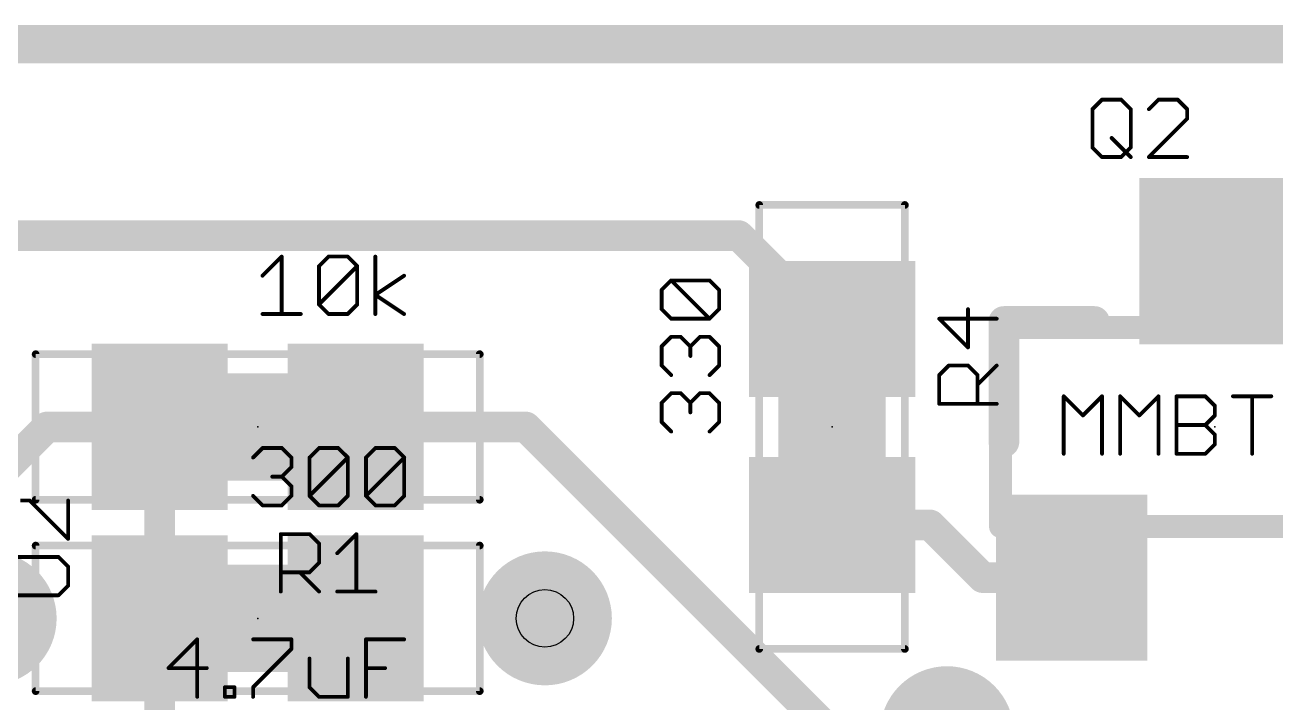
# Model space of a CAD drawing. Extents: x -36 to 72, y -11 to 13.
# Drawn here: x 7.35 to 15.64, y 8.33 to 12.83 of the extents above; entities that cross this region are included whole.
import ezdxf

# ---------------------------------------------------------------- set-up
doc = ezdxf.new("R2010")
doc.units = 0
for name, color, linetype in [('1', 12, 'CONTINUOUS'), ('16', 132, 'CONTINUOUS'), ('18', 110, 'CONTINUOUS'), ('20', 53, 'CONTINUOUS'), ('21', 53, 'CONTINUOUS'), ('23', 53, 'CONTINUOUS'), ('25', 253, 'CONTINUOUS'), ('27', 253, 'CONTINUOUS'), ('29', 253, 'CONTINUOUS'), ('31', 253, 'CONTINUOUS'), ('35', 253, 'CONTINUOUS'), ('39', 12, 'CONTINUOUS'), ('44', 253, 'CONTINUOUS'), ('51', 53, 'CONTINUOUS')]:
    doc.layers.add(name, color=color, linetype=linetype)

# ---------------------------------------------------------------- blocks, each defined once
blk = doc.blocks.new('RECT')
blk.add_solid([(-0.5, -0.5), (0.5, -0.5), (-0.5, 0.5), (0.5, 0.5)])
blk = doc.blocks.new('ROUNDV')
at = {"const_width": 0.5}
blk.add_lwpolyline([(0, -0.25, 1), (0, 0.25, 1), (0, -0.25)], format="xyb", dxfattribs=at)

msp = doc.modelspace()

# ---------------------------------------------------------------- linework, layer by layer
at = {"layer": '1'}
for points, const_width in [([(0, 12.7), (21.59, 12.7)], 0.254), ([(1.27, 11.43), (12.08, 11.43)], 0.2032), ([(12.08, 11.43), (12.7, 10.81)], 0.2032), ([(15.24, 11.26), (17.33, 11.26)], 0.2032), ([(7.493, 10.16), (7.1429, 9.8099)], 0.2032), ([(8.24, 10.16), (7.493, 10.16)], 0.2032), ([(8.24, 8.89), (8.24, 10.16)], 0.2032), ([(10.668, 10.16), (9.54, 10.16)], 0.2032), ([(12.7, 8.128), (10.668, 10.16)], 0.2032), ([(12.7, 9.51), (13.35, 9.51)], 0.2032), ([(13.35, 9.51), (13.7, 9.16)], 0.2032), ([(13.7, 9.16), (14.29, 9.16)], 0.2032), ([(8.24, 7.62), (8.24, 8.89)], 0.2032)]:
    msp.add_lwpolyline(points, dxfattribs=dict(at, const_width=const_width))
at = {"layer": '1', "const_width": 0.1016}
for points in [[(12.1159, 11.4659, 1), (12.0441, 11.3941)], [(12.08, 11.3792, 1), (12.08, 11.4808)], [(15.24, 11.3108, 1), (15.24, 11.2092)], [(12.6641, 10.7741, 1), (12.7359, 10.8459)], [(7.493, 10.2108, 1), (7.493, 10.1092)], [(7.5289, 10.1241, 1), (7.4571, 10.1959)], [(8.2908, 10.16, 1), (8.1892, 10.16)], [(8.24, 10.1092, 1), (8.24, 10.2108)], [(9.54, 10.2108, 1), (9.54, 10.1092)], [(10.7039, 10.1959, 1), (10.6321, 10.1241)], [(10.668, 10.1092, 1), (10.668, 10.2108)], [(12.7, 9.5608, 1), (12.7, 9.4592)], [(13.3859, 9.5459, 1), (13.3141, 9.4741)], [(13.35, 9.4592, 1), (13.35, 9.5608)], [(13.7, 9.2108, 1), (13.7, 9.1092)], [(13.6641, 9.1241, 1), (13.7359, 9.1959)], [(14.29, 9.1092, 1), (14.29, 9.2108)], [(8.2908, 8.89, 1), (8.1892, 8.89)], [(8.1892, 8.89, 1), (8.2908, 8.89)]]:
    msp.add_lwpolyline(points, format="xyb", dxfattribs=at)
at = {"layer": '16', "const_width": 0.254}
msp.add_lwpolyline([(0, 12.7), (21.59, 12.7)], dxfattribs=at)
at = {"layer": '20', "const_width": 0.2032}
msp.add_lwpolyline([(21.59, 12.7), (0, 12.7)], dxfattribs=at)
at = {"layer": '21', "const_width": 0.2032}
for points in [[(14.44, 10.86), (13.84, 10.86)], [(13.84, 10.86), (13.84, 10.06)]]:
    msp.add_lwpolyline(points, dxfattribs=at)
at = {"layer": '21', "const_width": 0.1016}
for points in [[(13.84, 10.9108, 1), (13.84, 10.8092)], [(13.8908, 10.86, 1), (13.7892, 10.86)], [(14.44, 10.8092, 1), (14.44, 10.9108)], [(13.7892, 10.06, 1), (13.8908, 10.06)]]:
    msp.add_lwpolyline(points, format="xyb", dxfattribs=at)
at = {"layer": '23'}
for p in [(8.89, 10.16), (12.7, 10.16), (15.24, 10.16), (8.89, 8.89)]:
    msp.add_point(p, dxfattribs=at)
at = {"layer": '25', "const_width": 0.0254}
for points in [[(14.4272, 12.2685), (14.4908, 12.332)], [(14.4272, 12.0143), (14.4272, 12.2685)], [(14.4908, 12.332), (14.6179, 12.332)], [(14.6179, 12.332), (14.6814, 12.2685)], [(14.6814, 12.2685), (14.6814, 12.0143)], [(14.865, 12.332), (14.8014, 12.2685)], [(14.9921, 12.332), (14.865, 12.332)], [(15.0556, 12.2685), (14.9921, 12.332)], [(15.0556, 12.2049), (15.0556, 12.2685)], [(14.8014, 11.9507), (15.0556, 12.2049)], [(14.5543, 12.0778), (14.6814, 11.9507)], [(14.4908, 11.9507), (14.4272, 12.0143)], [(14.6179, 11.9507), (14.4908, 11.9507)], [(14.6814, 12.0143), (14.6179, 11.9507)], [(15.0556, 11.9507), (14.8014, 11.9507)], [(13.6015, 10.6875), (13.6015, 10.9417)], [(13.7922, 10.8782), (13.4109, 10.8782)], [(13.4109, 10.8782), (13.6015, 10.6875)], [(13.4109, 10.5039), (13.4744, 10.5675)], [(13.4744, 10.5675), (13.6015, 10.5675)], [(13.6015, 10.5675), (13.6651, 10.5039)], [(13.6651, 10.4404), (13.7922, 10.5675)], [(13.4109, 10.3133), (13.4109, 10.5039)], [(13.6651, 10.5039), (13.6651, 10.3133)], [(13.7922, 10.3133), (13.4109, 10.3133)], [(7.3785, 9.6717), (7.3149, 9.6717)], [(7.6327, 9.4175), (7.3785, 9.6717)], [(7.6327, 9.6717), (7.6327, 9.4175)], [(9.0433, 9.0678), (9.0433, 9.4491)], [(9.0433, 9.4491), (9.2339, 9.4491)], [(9.2339, 9.4491), (9.2975, 9.3856)], [(9.4175, 9.322), (9.5446, 9.4491)], [(9.5446, 9.4491), (9.5446, 9.0678)], [(9.2975, 9.3856), (9.2975, 9.2585)], [(7.5691, 9.2975), (7.2514, 9.2975)], [(7.6327, 9.2339), (7.5691, 9.2975)], [(7.6327, 9.1068), (7.6327, 9.2339)], [(9.2975, 9.2585), (9.2339, 9.1949)], [(9.2339, 9.1949), (9.0433, 9.1949)], [(9.1704, 9.1949), (9.2975, 9.0678)], [(7.2514, 9.0433), (7.5691, 9.0433)], [(7.5691, 9.0433), (7.6327, 9.1068)], [(9.4175, 9.0678), (9.6717, 9.0678)]]:
    msp.add_lwpolyline(points, dxfattribs=at)
at = {"layer": '25', "const_width": 0.0127}
for points in [[(14.4336, 12.2685, 1), (14.4209, 12.2685)], [(14.4908, 12.3384, 1), (14.4908, 12.3257)], [(14.4952, 12.3275, 1), (14.4863, 12.3365)], [(14.6224, 12.3365, 1), (14.6134, 12.3275)], [(14.6179, 12.3257, 1), (14.6179, 12.3384)], [(14.6878, 12.2685, 1), (14.6751, 12.2685)], [(14.865, 12.3384, 1), (14.865, 12.3257)], [(14.8694, 12.3275, 1), (14.8605, 12.3365)], [(14.9966, 12.3365, 1), (14.9876, 12.3275)], [(14.9921, 12.3257, 1), (14.9921, 12.3384)], [(15.062, 12.2685, 1), (15.0493, 12.2685)], [(14.4227, 12.273, 1), (14.4317, 12.264)], [(14.6769, 12.264, 1), (14.6859, 12.273)], [(14.7969, 12.273, 1), (14.8059, 12.264)], [(15.0493, 12.2049, 1), (15.062, 12.2049)], [(15.0511, 12.264, 1), (15.0601, 12.273)], [(15.0601, 12.2004, 1), (15.0511, 12.2094)], [(14.5588, 12.0823, 1), (14.5498, 12.0733)], [(14.4317, 12.0187, 1), (14.4227, 12.0098)], [(14.4209, 12.0143, 1), (14.4336, 12.0143)], [(14.4908, 11.9571, 1), (14.4908, 11.9444)], [(14.4863, 11.9462, 1), (14.4952, 11.9552)], [(14.6134, 11.9552, 1), (14.6224, 11.9462)], [(14.6179, 11.9444, 1), (14.6179, 11.9571)], [(14.6751, 12.0143, 1), (14.6878, 12.0143)], [(14.6859, 12.0098, 1), (14.6769, 12.0187)], [(14.6769, 11.9462, 1), (14.6859, 11.9552)], [(14.8014, 11.9571, 1), (14.8014, 11.9444)], [(14.7969, 11.9552, 1), (14.8059, 11.9462)], [(15.0556, 11.9444, 1), (15.0556, 11.9571)], [(13.6079, 10.9417, 1), (13.5952, 10.9417)], [(13.4109, 10.8845, 1), (13.4109, 10.8718)], [(13.4154, 10.8826, 1), (13.4064, 10.8737)], [(13.7922, 10.8718, 1), (13.7922, 10.8845)], [(13.5952, 10.6875, 1), (13.6079, 10.6875)], [(13.597, 10.683, 1), (13.606, 10.692)], [(13.4744, 10.5739, 1), (13.4744, 10.5612)], [(13.4789, 10.563, 1), (13.4699, 10.572)], [(13.606, 10.572, 1), (13.597, 10.563)], [(13.6015, 10.5612, 1), (13.6015, 10.5739)], [(13.7967, 10.563, 1), (13.7877, 10.572)], [(13.4172, 10.5039, 1), (13.4045, 10.5039)], [(13.4064, 10.5084, 1), (13.4154, 10.4995)], [(13.6714, 10.5039, 1), (13.6587, 10.5039)], [(13.6606, 10.4995, 1), (13.6696, 10.5084)], [(13.6606, 10.4449, 1), (13.6696, 10.4359)], [(13.4109, 10.3196, 1), (13.4109, 10.3069)], [(13.4045, 10.3133, 1), (13.4172, 10.3133)], [(13.6587, 10.3133, 1), (13.6714, 10.3133)], [(13.7922, 10.3069, 1), (13.7922, 10.3196)], [(7.383, 9.6762, 1), (7.374, 9.6672)], [(7.3785, 9.6654, 1), (7.3785, 9.6781)], [(7.6391, 9.6717, 1), (7.6264, 9.6717)], [(9.0496, 9.4491, 1), (9.0369, 9.4491)], [(9.0433, 9.4555, 1), (9.0433, 9.4428)], [(9.2384, 9.4536, 1), (9.2295, 9.4446)], [(9.2339, 9.4428, 1), (9.2339, 9.4555)], [(9.5509, 9.4491, 1), (9.5382, 9.4491)], [(9.5491, 9.4446, 1), (9.5401, 9.4536)], [(7.6264, 9.4175, 1), (7.6391, 9.4175)], [(7.6282, 9.413, 1), (7.6372, 9.422)], [(9.3039, 9.3856, 1), (9.2912, 9.3856)], [(9.293, 9.3811, 1), (9.302, 9.3901)], [(7.5736, 9.302, 1), (7.5647, 9.293)], [(7.5691, 9.2912, 1), (7.5691, 9.3039)], [(9.413, 9.3265, 1), (9.422, 9.3175)], [(7.6391, 9.2339, 1), (7.6264, 9.2339)], [(7.6282, 9.2295, 1), (7.6372, 9.2384)], [(9.2912, 9.2585, 1), (9.3039, 9.2585)], [(9.302, 9.254, 1), (9.293, 9.263)], [(9.0433, 9.2013, 1), (9.0433, 9.1886)], [(9.1749, 9.1994, 1), (9.1659, 9.1904)], [(9.2295, 9.1994, 1), (9.2384, 9.1904)], [(9.2339, 9.1886, 1), (9.2339, 9.2013)], [(7.5647, 9.0478, 1), (7.5736, 9.0388)], [(7.5691, 9.0369, 1), (7.5691, 9.0496)], [(7.6264, 9.1068, 1), (7.6391, 9.1068)], [(7.6372, 9.1023, 1), (7.6282, 9.1113)], [(9.0369, 9.0678, 1), (9.0496, 9.0678)], [(9.293, 9.0633, 1), (9.302, 9.0723)], [(9.4175, 9.0741, 1), (9.4175, 9.0615)], [(9.5382, 9.0678, 1), (9.5509, 9.0678)], [(9.6717, 9.0615, 1), (9.6717, 9.0741)]]:
    msp.add_lwpolyline(points, format="xyb", dxfattribs=at)
at = {"layer": '27', "const_width": 0.0254}
for points in [[(8.9219, 11.1635), (9.0491, 11.2906)], [(9.0491, 11.2906), (9.0491, 10.9093)], [(9.2962, 11.2271), (9.3597, 11.2906)], [(9.3597, 11.2906), (9.4868, 11.2906)], [(9.4868, 11.2906), (9.5504, 11.2271)], [(9.6704, 10.9093), (9.6704, 11.2906)], [(9.2962, 10.9729), (9.2962, 11.2271)], [(9.2962, 10.9729), (9.5504, 11.2271)], [(9.5504, 11.2271), (9.5504, 10.9729)], [(9.6704, 11.0364), (9.861, 11.1635)], [(11.5694, 11.0687), (11.6329, 11.1322)], [(11.6329, 11.1322), (11.8871, 11.1322)], [(11.8871, 10.878), (11.6329, 11.1322)], [(11.8871, 11.1322), (11.9507, 11.0687)], [(9.861, 10.9093), (9.6704, 11.0364)], [(11.5694, 10.9415), (11.5694, 11.0687)], [(11.9507, 11.0687), (11.9507, 10.9415)], [(9.3597, 10.9093), (9.2962, 10.9729)], [(9.5504, 10.9729), (9.4868, 10.9093)], [(11.6329, 10.878), (11.5694, 10.9415)], [(11.9507, 10.9415), (11.8871, 10.878)], [(8.9219, 10.9093), (9.1762, 10.9093)], [(9.4868, 10.9093), (9.3597, 10.9093)], [(11.8871, 10.878), (11.6329, 10.878)], [(11.5694, 10.6944), (11.6329, 10.758)], [(11.5694, 10.5673), (11.5694, 10.6944)], [(11.6329, 10.758), (11.6965, 10.758)], [(11.6965, 10.758), (11.76, 10.6944)], [(11.76, 10.6944), (11.8236, 10.758)], [(11.76, 10.6944), (11.76, 10.6309)], [(11.8236, 10.758), (11.8871, 10.758)], [(11.8871, 10.758), (11.9507, 10.6944)], [(11.9507, 10.6944), (11.9507, 10.5673)], [(11.6329, 10.5038), (11.5694, 10.5673)], [(11.9507, 10.5673), (11.8871, 10.5038)], [(11.5694, 10.3202), (11.6329, 10.3838)], [(11.6329, 10.3838), (11.6965, 10.3838)], [(11.6965, 10.3838), (11.76, 10.3202)], [(11.76, 10.3202), (11.8236, 10.3838)], [(11.8236, 10.3838), (11.8871, 10.3838)], [(11.8871, 10.3838), (11.9507, 10.3202)], [(14.2367, 9.9822), (14.2367, 10.3635)], [(14.2367, 10.3635), (14.3638, 10.2364)], [(14.3638, 10.2364), (14.4909, 10.3635)], [(14.4909, 10.3635), (14.4909, 9.9822)], [(14.6109, 9.9822), (14.6109, 10.3635)], [(14.6109, 10.3635), (14.738, 10.2364)], [(14.738, 10.2364), (14.8651, 10.3635)], [(14.8651, 10.3635), (14.8651, 9.9822)], [(14.9851, 9.9822), (14.9851, 10.3635)], [(14.9851, 10.3635), (15.1758, 10.3635)], [(15.1758, 10.3635), (15.2393, 10.3)], [(15.3593, 10.3635), (15.6135, 10.3635)], [(15.4864, 9.9822), (15.4864, 10.3635)], [(11.5694, 10.1931), (11.5694, 10.3202)], [(11.76, 10.3202), (11.76, 10.2567)], [(11.9507, 10.3202), (11.9507, 10.1931)], [(15.2393, 10.3), (15.2393, 10.2364)], [(15.2393, 10.2364), (15.1758, 10.1729)], [(11.6329, 10.1296), (11.5694, 10.1931)], [(11.9507, 10.1931), (11.8871, 10.1296)], [(14.9851, 10.1729), (15.1758, 10.1729)], [(15.1758, 10.1729), (15.2393, 10.1093)], [(15.2393, 10.0458), (15.1758, 9.9822)], [(15.2393, 10.1093), (15.2393, 10.0458)], [(8.8596, 9.9571), (8.9231, 10.0206)], [(8.9231, 10.0206), (9.0502, 10.0206)], [(9.0502, 10.0206), (9.1138, 9.9571)], [(9.1138, 9.9571), (9.1138, 9.8935)], [(9.2338, 9.9571), (9.2973, 10.0206)], [(9.2338, 9.7029), (9.2338, 9.9571)], [(9.2338, 9.7029), (9.488, 9.9571)], [(9.2973, 10.0206), (9.4244, 10.0206)], [(9.4244, 10.0206), (9.488, 9.9571)], [(9.488, 9.9571), (9.488, 9.7029)], [(9.608, 9.9571), (9.6715, 10.0206)], [(9.608, 9.7029), (9.608, 9.9571)], [(9.608, 9.7029), (9.8622, 9.9571)], [(9.6715, 10.0206), (9.7987, 10.0206)], [(9.7987, 10.0206), (9.8622, 9.9571)], [(9.8622, 9.9571), (9.8622, 9.7029)], [(15.1758, 9.9822), (14.9851, 9.9822)], [(9.1138, 9.8935), (9.0502, 9.83)], [(9.0502, 9.83), (8.9867, 9.83)], [(9.0502, 9.83), (9.1138, 9.7664)], [(8.9231, 9.6393), (8.8596, 9.7029)], [(9.1138, 9.7029), (9.0502, 9.6393)], [(9.1138, 9.7664), (9.1138, 9.7029)], [(9.2973, 9.6393), (9.2338, 9.7029)], [(9.488, 9.7029), (9.4244, 9.6393)], [(9.6715, 9.6393), (9.608, 9.7029)], [(9.8622, 9.7029), (9.7987, 9.6393)], [(9.0502, 9.6393), (8.9231, 9.6393)], [(9.4244, 9.6393), (9.2973, 9.6393)], [(9.7987, 9.6393), (9.6715, 9.6393)], [(8.4889, 8.7506), (8.2983, 8.56)], [(8.4889, 8.3693), (8.4889, 8.7506)], [(8.8596, 8.7506), (9.1138, 8.7506)], [(9.1138, 8.7506), (9.1138, 8.6871)], [(9.608, 8.3693), (9.608, 8.7506)], [(9.608, 8.7506), (9.8622, 8.7506)], [(9.1138, 8.6871), (8.8596, 8.4329)], [(9.2338, 8.6235), (9.2338, 8.4329)], [(9.488, 8.3693), (9.488, 8.6235)], [(8.2983, 8.56), (8.5525, 8.56)], [(9.608, 8.56), (9.7351, 8.56)], [(8.6725, 8.3693), (8.6725, 8.4329)], [(8.6725, 8.4329), (8.736, 8.4329)], [(8.736, 8.3693), (8.6725, 8.3693)], [(8.736, 8.4329), (8.736, 8.3693)], [(8.8596, 8.4329), (8.8596, 8.3693)], [(9.2338, 8.4329), (9.2973, 8.3693)], [(9.2973, 8.3693), (9.488, 8.3693)]]:
    msp.add_lwpolyline(points, dxfattribs=at)
at = {"layer": '27', "const_width": 0.0127}
for points in [[(9.0554, 11.2906, 1), (9.0427, 11.2906)], [(9.0535, 11.2861, 1), (9.0446, 11.2951)], [(9.3597, 11.297, 1), (9.3597, 11.2843)], [(9.3642, 11.2861, 1), (9.3552, 11.2951)], [(9.4913, 11.2951, 1), (9.4823, 11.2861)], [(9.4868, 11.2843, 1), (9.4868, 11.297)], [(9.6767, 11.2906, 1), (9.664, 11.2906)], [(9.3025, 11.2271, 1), (9.2898, 11.2271)], [(9.2917, 11.2316, 1), (9.3006, 11.2226)], [(9.5567, 11.2271, 1), (9.544, 11.2271)], [(9.5549, 11.2226, 1), (9.5459, 11.2316)], [(9.5459, 11.2226, 1), (9.5549, 11.2316)], [(8.9175, 11.168, 1), (8.9264, 11.159)], [(9.8645, 11.1582, 1), (9.8575, 11.1688)], [(11.6329, 11.1386, 1), (11.6329, 11.1259)], [(11.6374, 11.1367, 1), (11.6284, 11.1277)], [(11.6374, 11.1277, 1), (11.6284, 11.1367)], [(11.8916, 11.1367, 1), (11.8827, 11.1277)], [(11.8871, 11.1259, 1), (11.8871, 11.1386)], [(9.6739, 11.0417, 1), (9.6668, 11.0311)], [(9.6668, 11.0417, 1), (9.6739, 11.0311)], [(11.5757, 11.0687, 1), (11.563, 11.0687)], [(11.5649, 11.0731, 1), (11.5739, 11.0642)], [(11.9571, 11.0687, 1), (11.9444, 11.0687)], [(11.9462, 11.0642, 1), (11.9552, 11.0731)], [(9.3006, 10.9773, 1), (9.2917, 10.9684)], [(9.2917, 10.9773, 1), (9.3006, 10.9684)], [(9.2898, 10.9729, 1), (9.3025, 10.9729)], [(9.544, 10.9729, 1), (9.5567, 10.9729)], [(9.5549, 10.9684, 1), (9.5459, 10.9773)], [(11.5739, 10.946, 1), (11.5649, 10.9371)], [(11.9552, 10.9371, 1), (11.9462, 10.946)], [(8.9219, 10.9156, 1), (8.9219, 10.903)], [(9.0427, 10.9093, 1), (9.0554, 10.9093)], [(9.1762, 10.903, 1), (9.1762, 10.9156)], [(9.3597, 10.9156, 1), (9.3597, 10.903)], [(9.3552, 10.9048, 1), (9.3642, 10.9138)], [(9.4823, 10.9138, 1), (9.4913, 10.9048)], [(9.4868, 10.903, 1), (9.4868, 10.9156)], [(9.664, 10.9093, 1), (9.6767, 10.9093)], [(9.8575, 10.904, 1), (9.8645, 10.9146)], [(11.563, 10.9415, 1), (11.5757, 10.9415)], [(11.6329, 10.8843, 1), (11.6329, 10.8716)], [(11.6284, 10.8735, 1), (11.6374, 10.8825)], [(11.8827, 10.8825, 1), (11.8916, 10.8735)], [(11.8827, 10.8735, 1), (11.8916, 10.8825)], [(11.8871, 10.8716, 1), (11.8871, 10.8843)], [(11.9444, 10.9415, 1), (11.9571, 10.9415)], [(11.5757, 10.6944, 1), (11.563, 10.6944)], [(11.5649, 10.6989, 1), (11.5739, 10.69)], [(11.6329, 10.7644, 1), (11.6329, 10.7517)], [(11.6374, 10.7535, 1), (11.6284, 10.7625)], [(11.701, 10.7625, 1), (11.692, 10.7535)], [(11.6965, 10.7517, 1), (11.6965, 10.7644)], [(11.7664, 10.6944, 1), (11.7537, 10.6944)], [(11.7555, 10.6989, 1), (11.7645, 10.69)], [(11.7555, 10.69, 1), (11.7645, 10.6989)], [(11.8236, 10.7644, 1), (11.8236, 10.7517)], [(11.8281, 10.7535, 1), (11.8191, 10.7625)], [(11.8916, 10.7625, 1), (11.8827, 10.7535)], [(11.8871, 10.7517, 1), (11.8871, 10.7644)], [(11.9571, 10.6944, 1), (11.9444, 10.6944)], [(11.9462, 10.69, 1), (11.9552, 10.6989)], [(11.7537, 10.6309, 1), (11.7664, 10.6309)], [(11.5739, 10.5718, 1), (11.5649, 10.5628)], [(11.563, 10.5673, 1), (11.5757, 10.5673)], [(11.9444, 10.5673, 1), (11.9571, 10.5673)], [(11.9552, 10.5628, 1), (11.9462, 10.5718)], [(11.6284, 10.4993, 1), (11.6374, 10.5083)], [(11.8827, 10.5083, 1), (11.8916, 10.4993)], [(11.6329, 10.3901, 1), (11.6329, 10.3774)], [(11.6374, 10.3793, 1), (11.6284, 10.3883)], [(11.701, 10.3883, 1), (11.692, 10.3793)], [(11.6965, 10.3774, 1), (11.6965, 10.3901)], [(11.8236, 10.3901, 1), (11.8236, 10.3774)], [(11.8281, 10.3793, 1), (11.8191, 10.3883)], [(11.8916, 10.3883, 1), (11.8827, 10.3793)], [(11.8871, 10.3774, 1), (11.8871, 10.3901)], [(14.2412, 10.368, 1), (14.2322, 10.359)], [(14.2431, 10.3635, 1), (14.2304, 10.3635)], [(14.4973, 10.3635, 1), (14.4846, 10.3635)], [(14.4954, 10.359, 1), (14.4864, 10.368)], [(14.6173, 10.3635, 1), (14.6046, 10.3635)], [(14.6154, 10.368, 1), (14.6064, 10.359)], [(14.8715, 10.3635, 1), (14.8588, 10.3635)], [(14.8696, 10.359, 1), (14.8606, 10.368)], [(14.9851, 10.3699, 1), (14.9851, 10.3572)], [(14.9915, 10.3635, 1), (14.9788, 10.3635)], [(15.1803, 10.368, 1), (15.1713, 10.359)], [(15.1758, 10.3572, 1), (15.1758, 10.3699)], [(15.3593, 10.3699, 1), (15.3593, 10.3572)], [(15.4928, 10.3635, 1), (15.4801, 10.3635)], [(15.6135, 10.3572, 1), (15.6135, 10.3699)], [(11.5757, 10.3202, 1), (11.563, 10.3202)], [(11.5649, 10.3247, 1), (11.5739, 10.3158)], [(11.7664, 10.3202, 1), (11.7537, 10.3202)], [(11.7555, 10.3247, 1), (11.7645, 10.3158)], [(11.7555, 10.3158, 1), (11.7645, 10.3247)], [(11.9571, 10.3202, 1), (11.9444, 10.3202)], [(11.9462, 10.3158, 1), (11.9552, 10.3247)], [(15.2457, 10.3, 1), (15.233, 10.3)], [(15.2348, 10.2955, 1), (15.2438, 10.3045)], [(11.7537, 10.2567, 1), (11.7664, 10.2567)], [(14.3593, 10.2409, 1), (14.3683, 10.2319)], [(14.3593, 10.2319, 1), (14.3683, 10.2409)], [(14.7335, 10.2409, 1), (14.7425, 10.2319)], [(14.7335, 10.2319, 1), (14.7425, 10.2409)], [(15.233, 10.2364, 1), (15.2457, 10.2364)], [(15.2438, 10.2319, 1), (15.2348, 10.2409)], [(11.5739, 10.1976, 1), (11.5649, 10.1886)], [(11.563, 10.1931, 1), (11.5757, 10.1931)], [(11.6284, 10.1251, 1), (11.6374, 10.1341)], [(11.8827, 10.1341, 1), (11.8916, 10.1251)], [(11.9444, 10.1931, 1), (11.9571, 10.1931)], [(11.9552, 10.1886, 1), (11.9462, 10.1976)], [(14.9851, 10.1792, 1), (14.9851, 10.1665)], [(15.1803, 10.1774, 1), (15.1713, 10.1684)], [(15.1713, 10.1774, 1), (15.1803, 10.1684)], [(15.1758, 10.1665, 1), (15.1758, 10.1792)], [(15.2457, 10.1093, 1), (15.233, 10.1093)], [(15.233, 10.0458, 1), (15.2457, 10.0458)], [(15.2348, 10.1048, 1), (15.2438, 10.1138)], [(15.2438, 10.0413, 1), (15.2348, 10.0502)], [(8.8551, 9.9616, 1), (8.8641, 9.9526)], [(8.9231, 10.027, 1), (8.9231, 10.0143)], [(8.9276, 10.0161, 1), (8.9186, 10.0251)], [(9.0547, 10.0251, 1), (9.0458, 10.0161)], [(9.0502, 10.0143, 1), (9.0502, 10.027)], [(9.1201, 9.9571, 1), (9.1074, 9.9571)], [(9.1093, 9.9526, 1), (9.1183, 9.9616)], [(9.2401, 9.9571, 1), (9.2274, 9.9571)], [(9.2293, 9.9616, 1), (9.2383, 9.9526)], [(9.2973, 10.027, 1), (9.2973, 10.0143)], [(9.3018, 10.0161, 1), (9.2928, 10.0251)], [(9.4289, 10.0251, 1), (9.42, 10.0161)], [(9.4244, 10.0143, 1), (9.4244, 10.027)], [(9.4944, 9.9571, 1), (9.4817, 9.9571)], [(9.4925, 9.9526, 1), (9.4835, 9.9616)], [(9.4835, 9.9526, 1), (9.4925, 9.9616)], [(9.6143, 9.9571, 1), (9.6016, 9.9571)], [(9.6035, 9.9616, 1), (9.6125, 9.9526)], [(9.6715, 10.027, 1), (9.6715, 10.0143)], [(9.676, 10.0161, 1), (9.6671, 10.0251)], [(9.8031, 10.0251, 1), (9.7942, 10.0161)], [(9.7987, 10.0143, 1), (9.7987, 10.027)], [(9.8686, 9.9571, 1), (9.8559, 9.9571)], [(9.8667, 9.9526, 1), (9.8577, 9.9616)], [(9.8577, 9.9526, 1), (9.8667, 9.9616)], [(14.2304, 9.9822, 1), (14.2431, 9.9822)], [(14.4846, 9.9822, 1), (14.4973, 9.9822)], [(14.6046, 9.9822, 1), (14.6173, 9.9822)], [(14.8588, 9.9822, 1), (14.8715, 9.9822)], [(14.9851, 9.9886, 1), (14.9851, 9.9759)], [(14.9788, 9.9822, 1), (14.9915, 9.9822)], [(15.1713, 9.9867, 1), (15.1803, 9.9777)], [(15.1758, 9.9759, 1), (15.1758, 9.9886)], [(15.4801, 9.9822, 1), (15.4928, 9.9822)], [(9.1074, 9.8935, 1), (9.1201, 9.8935)], [(9.1183, 9.889, 1), (9.1093, 9.898)], [(8.9867, 9.8363, 1), (8.9867, 9.8236)], [(9.0547, 9.8345, 1), (9.0458, 9.8255)], [(9.0458, 9.8345, 1), (9.0547, 9.8255)], [(9.0502, 9.8236, 1), (9.0502, 9.8363)], [(8.8641, 9.7073, 1), (8.8551, 9.6984)], [(9.1201, 9.7664, 1), (9.1074, 9.7664)], [(9.1074, 9.7029, 1), (9.1201, 9.7029)], [(9.1093, 9.7619, 1), (9.1183, 9.7709)], [(9.1183, 9.6984, 1), (9.1093, 9.7073)], [(9.2274, 9.7029, 1), (9.2401, 9.7029)], [(9.2383, 9.7073, 1), (9.2293, 9.6984)], [(9.2293, 9.7073, 1), (9.2383, 9.6984)], [(9.4817, 9.7029, 1), (9.4944, 9.7029)], [(9.4925, 9.6984, 1), (9.4835, 9.7073)], [(9.6016, 9.7029, 1), (9.6143, 9.7029)], [(9.6125, 9.7073, 1), (9.6035, 9.6984)], [(9.6035, 9.7073, 1), (9.6125, 9.6984)], [(9.8559, 9.7029, 1), (9.8686, 9.7029)], [(9.8667, 9.6984, 1), (9.8577, 9.7073)], [(8.9231, 9.6456, 1), (8.9231, 9.633)], [(8.9186, 9.6348, 1), (8.9276, 9.6438)], [(9.0458, 9.6438, 1), (9.0547, 9.6348)], [(9.0502, 9.633, 1), (9.0502, 9.6456)], [(9.2973, 9.6456, 1), (9.2973, 9.633)], [(9.2928, 9.6348, 1), (9.3018, 9.6438)], [(9.42, 9.6438, 1), (9.4289, 9.6348)], [(9.4244, 9.633, 1), (9.4244, 9.6456)], [(9.6715, 9.6456, 1), (9.6715, 9.633)], [(9.6671, 9.6348, 1), (9.676, 9.6438)], [(9.7942, 9.6438, 1), (9.8031, 9.6348)], [(9.7987, 9.633, 1), (9.7987, 9.6456)], [(8.4953, 8.7506, 1), (8.4826, 8.7506)], [(8.4934, 8.7461, 1), (8.4844, 8.7551)], [(8.8596, 8.757, 1), (8.8596, 8.7443)], [(9.1201, 8.7506, 1), (9.1074, 8.7506)], [(9.1138, 8.7443, 1), (9.1138, 8.757)], [(9.6143, 8.7506, 1), (9.6016, 8.7506)], [(9.608, 8.757, 1), (9.608, 8.7443)], [(9.8622, 8.7443, 1), (9.8622, 8.757)], [(9.1074, 8.6871, 1), (9.1201, 8.6871)], [(9.1183, 8.6826, 1), (9.1093, 8.6916)], [(9.2401, 8.6235, 1), (9.2274, 8.6235)], [(9.4943, 8.6235, 1), (9.4816, 8.6235)], [(8.2983, 8.5663, 1), (8.2983, 8.5536)], [(8.2938, 8.5645, 1), (8.3028, 8.5555)], [(8.5525, 8.5536, 1), (8.5525, 8.5663)], [(9.608, 8.5663, 1), (9.608, 8.5536)], [(9.7351, 8.5536, 1), (9.7351, 8.5663)], [(8.6788, 8.4329, 1), (8.6661, 8.4329)], [(8.6725, 8.4392, 1), (8.6725, 8.4265)], [(8.6725, 8.3757, 1), (8.6725, 8.363)], [(8.7424, 8.4329, 1), (8.7297, 8.4329)], [(8.736, 8.4265, 1), (8.736, 8.4392)], [(8.736, 8.363, 1), (8.736, 8.3757)], [(8.8659, 8.4329, 1), (8.8532, 8.4329)], [(8.8551, 8.4373, 1), (8.8641, 8.4284)], [(9.2274, 8.4329, 1), (9.2401, 8.4329)], [(9.2383, 8.4373, 1), (9.2293, 8.4284)], [(9.2973, 8.3757, 1), (9.2973, 8.363)], [(9.488, 8.363, 1), (9.488, 8.3757)], [(8.4826, 8.3693, 1), (8.4953, 8.3693)], [(8.6661, 8.3693, 1), (8.6788, 8.3693)], [(8.7297, 8.3693, 1), (8.7424, 8.3693)], [(8.8532, 8.3693, 1), (8.8659, 8.3693)], [(9.2928, 8.3648, 1), (9.3018, 8.3738)], [(9.4816, 8.3693, 1), (9.4943, 8.3693)], [(9.6016, 8.3693, 1), (9.6143, 8.3693)]]:
    msp.add_lwpolyline(points, format="xyb", dxfattribs=at)
at = {"layer": '39', "const_width": 0.0508}
for points in [[(12.217, 8.687), (12.217, 11.633)], [(12.217, 11.633), (13.183, 11.633)], [(13.183, 11.633), (13.183, 8.687)], [(7.417, 9.677), (7.417, 10.643)], [(7.417, 10.643), (10.363, 10.643)], [(10.363, 10.643), (10.363, 9.677)], [(10.363, 9.677), (7.417, 9.677)], [(7.417, 8.407), (7.417, 9.373)], [(7.417, 9.373), (10.363, 9.373)], [(10.363, 9.373), (10.363, 8.407)], [(13.183, 8.687), (12.217, 8.687)], [(10.363, 8.407), (7.417, 8.407)]]:
    msp.add_lwpolyline(points, dxfattribs=at)
at = {"layer": '39', "const_width": 0.0254}
for points in [[(12.2297, 11.633, 1), (12.2043, 11.633)], [(12.217, 11.6457, 1), (12.217, 11.6203)], [(13.1957, 11.633, 1), (13.1703, 11.633)], [(13.183, 11.6203, 1), (13.183, 11.6457)], [(7.4297, 10.643, 1), (7.4043, 10.643)], [(7.417, 10.6557, 1), (7.417, 10.6303)], [(10.3757, 10.643, 1), (10.3503, 10.643)], [(10.363, 10.6303, 1), (10.363, 10.6557)], [(7.417, 9.6897, 1), (7.417, 9.6643)], [(7.4043, 9.677, 1), (7.4297, 9.677)], [(10.3503, 9.677, 1), (10.3757, 9.677)], [(10.363, 9.6643, 1), (10.363, 9.6897)], [(7.4297, 9.373, 1), (7.4043, 9.373)], [(7.417, 9.3857, 1), (7.417, 9.3603)], [(10.3757, 9.373, 1), (10.3503, 9.373)], [(10.363, 9.3603, 1), (10.363, 9.3857)], [(12.217, 8.6997, 1), (12.217, 8.6743)], [(12.2043, 8.687, 1), (12.2297, 8.687)], [(13.1703, 8.687, 1), (13.1957, 8.687)], [(13.183, 8.6743, 1), (13.183, 8.6997)], [(7.417, 8.4197, 1), (7.417, 8.3943)], [(7.4043, 8.407, 1), (7.4297, 8.407)], [(10.3503, 8.407, 1), (10.3757, 8.407)], [(10.363, 8.3943, 1), (10.363, 8.4197)]]:
    msp.add_lwpolyline(points, format="xyb", dxfattribs=at)
at = {"layer": '44'}
msp.add_circle((10.795, 8.89), 0.1905, dxfattribs=at)
at = {"layer": '51', "const_width": 0.1524}
for points in [[(13.8176, 9.4996), (13.8176, 10.8204)], [(13.8176, 10.8204), (16.6624, 10.8204)], [(8.645, 10.384), (9.135, 10.384)], [(12.476, 9.915), (12.476, 10.405)], [(12.924, 10.405), (12.924, 9.915)], [(9.135, 9.936), (8.645, 9.936)], [(16.6624, 9.4996), (13.8176, 9.4996)], [(8.645, 9.114), (9.135, 9.114)], [(9.135, 8.666), (8.645, 8.666)]]:
    msp.add_lwpolyline(points, dxfattribs=at)
at = {"layer": '51', "const_width": 0.0762}
for points in [[(13.8557, 10.8204, 1), (13.7795, 10.8204)], [(13.8176, 10.8585, 1), (13.8176, 10.7823)], [(8.645, 10.4221, 1), (8.645, 10.3459)], [(9.135, 10.3459, 1), (9.135, 10.4221)], [(12.5141, 10.405, 1), (12.4379, 10.405)], [(12.9621, 10.405, 1), (12.8859, 10.405)], [(8.645, 9.9741, 1), (8.645, 9.8979)], [(9.135, 9.8979, 1), (9.135, 9.9741)], [(12.4379, 9.915, 1), (12.5141, 9.915)], [(12.8859, 9.915, 1), (12.9621, 9.915)], [(13.8176, 9.5377, 1), (13.8176, 9.4615)], [(13.7795, 9.4996, 1), (13.8557, 9.4996)], [(8.645, 9.1521, 1), (8.645, 9.0759)], [(9.135, 9.0759, 1), (9.135, 9.1521)], [(8.645, 8.7041, 1), (8.645, 8.6279)], [(9.135, 8.6279, 1), (9.135, 8.7041)]]:
    msp.add_lwpolyline(points, format="xyb", dxfattribs=at)

# ---------------------------------------------------------------- block references
at = {"layer": '1', "xscale": 0.8, "yscale": 0.9}
for p in [(15.24, 11.26), (14.29, 9.16)]:
    msp.add_blockref('RECT', p, dxfattribs=at)
at = {"layer": '1', "xscale": 0.7, "yscale": 0.9}
for p, rotation in [((12.7, 10.81), 270), ((8.24, 10.16), 180), ((9.54, 10.16), 180), ((12.7, 9.51), 270), ((8.24, 8.89), 180), ((9.54, 8.89), 180)]:
    msp.add_blockref('RECT', p, dxfattribs=dict(at, rotation=rotation))
at = {"layer": '18', "xscale": 0.889, "yscale": 0.889}
for p in [(7.112, 8.89), (7.112, 8.89), (10.795, 8.89), (10.795, 8.89), (13.462, 8.128), (13.462, 8.128)]:
    msp.add_blockref('ROUNDV', p, dxfattribs=at)
at = {"layer": '21', "xscale": 0.4064, "yscale": 0.7112}
for p, rotation in [((8.89, 10.16), 180), ((12.7, 10.16), 270), ((8.89, 8.89), 180)]:
    msp.add_blockref('RECT', p, dxfattribs=dict(at, rotation=rotation))
at = {"layer": '29', "xscale": 1.0032, "yscale": 1.1032}
for p in [(15.24, 11.26), (14.29, 9.16)]:
    msp.add_blockref('RECT', p, dxfattribs=at)
at = {"layer": '29', "xscale": 0.9032, "yscale": 1.1032}
for p, rotation in [((12.7, 10.81), 270), ((8.24, 10.16), 180), ((9.54, 10.16), 180), ((12.7, 9.51), 270), ((8.24, 8.89), 180), ((9.54, 8.89), 180)]:
    msp.add_blockref('RECT', p, dxfattribs=dict(at, rotation=rotation))
at = {"layer": '31', "xscale": 0.8, "yscale": 0.9}
for p in [(15.24, 11.26), (14.29, 9.16)]:
    msp.add_blockref('RECT', p, dxfattribs=at)
at = {"layer": '31', "xscale": 0.7, "yscale": 0.9}
for p, rotation in [((12.7, 10.81), 270), ((8.24, 10.16), 180), ((9.54, 10.16), 180), ((12.7, 9.51), 270), ((8.24, 8.89), 180), ((9.54, 8.89), 180)]:
    msp.add_blockref('RECT', p, dxfattribs=dict(at, rotation=rotation))
at = {"layer": '35', "xscale": 0.3998, "yscale": 0.6}
for p, rotation in [((8.89, 10.16), 180), ((12.7, 10.16), 270), ((8.89, 8.89), 180)]:
    msp.add_blockref('RECT', p, dxfattribs=dict(at, rotation=rotation))
at = {"layer": '51', "xscale": 0.3, "yscale": 0.5999}
for p, rotation in [((12.6951, 10.564), 270), ((8.4812, 10.1649), 180), ((9.294, 10.1649), 180), ((12.6951, 9.7512), 270), ((8.4812, 8.8948), 180), ((9.294, 8.8948), 180)]:
    msp.add_blockref('RECT', p, dxfattribs=dict(at, rotation=rotation))

doc.saveas('drawing.dxf')
